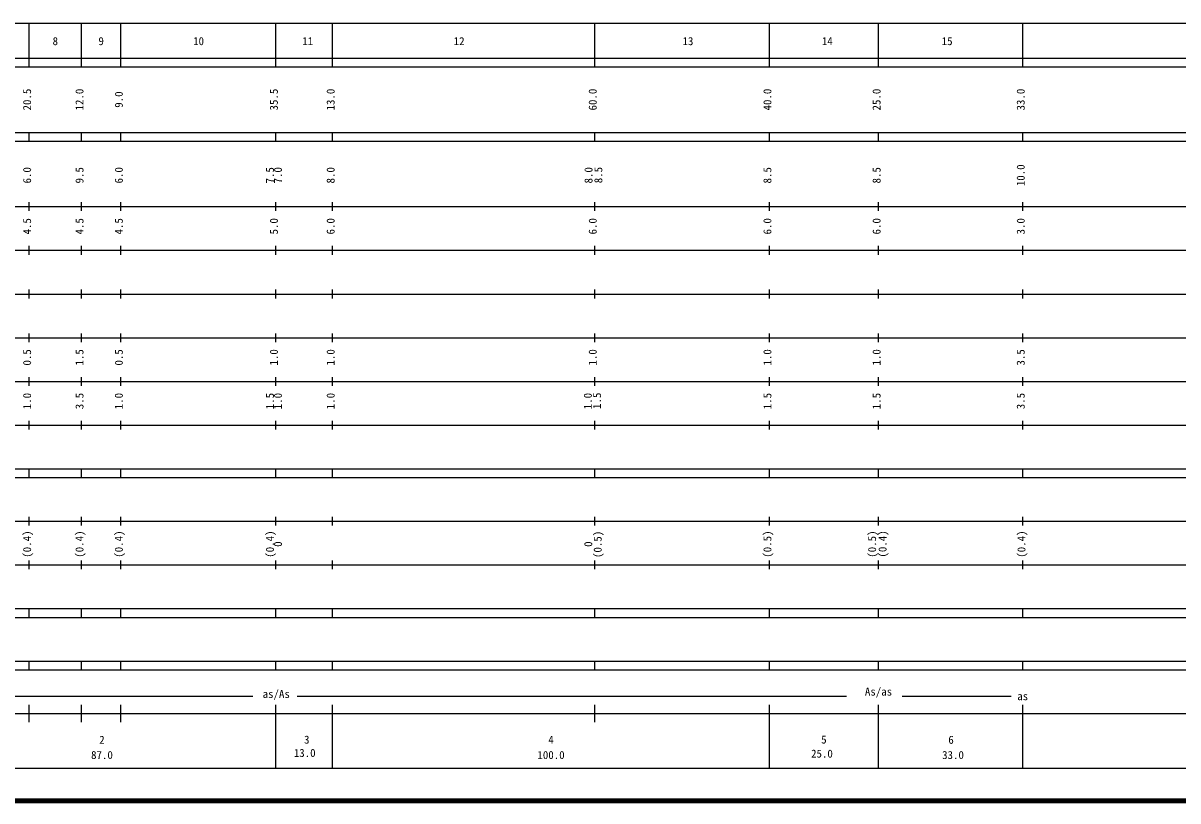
# Model space of a CAD drawing. Units: millimetres on the paper, enlarged 1000 times. Extents: x 40000 to 680000, y 20000 to 380000.
# Drawn here: x 197125 to 461530, y 20000 to 198000 of the extents above; entities that cross this region are included whole.
import ezdxf
from ezdxf.enums import TextEntityAlignment as Align

# ---------------------------------------------------------------- set-up
doc = ezdxf.new("R2010")
doc.units = ezdxf.units.MM
doc.header["$LTSCALE"] = 1000
doc.layers.add('M-TTL', color=2, linetype='Continuous', lineweight=140)
doc.layers.add('M-TTL-BAND', color=7, linetype='Continuous', lineweight=25)
doc.styles.add('ＭＳ ゴシック', font='')
doc.styles.get('ＭＳ ゴシック').set_extended_font_data('MS Gothic')

msp = doc.modelspace()

# ---------------------------------------------------------------- linework, layer by layer
at = {"layer": 'M-TTL'}
msp.add_line((40000, 20000), (680000, 20000), dxfattribs=at)
at = {"layer": 'M-TTL-BAND'}
for p, q in [((68000, 198000), (579000, 198000)), ((198500, 188000), (198500, 198000)), ((210500, 188000), (210500, 198000)), ((219500, 188000), (219500, 198000)), ((255000, 188000), (255000, 198000)), ((268000, 188000), (268000, 198000)), ((328000, 188000), (328000, 198000)), ((368000, 188000), (368000, 198000)), ((393000, 188000), (393000, 198000)), ((426000, 188000), (426000, 198000)), ((40000, 190000), (579000, 190000)), ((40000, 188000), (579000, 188000)), ((40000, 173000), (579000, 173000)), ((198500, 171000), (198500, 173000)), ((210500, 171000), (210500, 173000)), ((219500, 171000), (219500, 173000)), ((255000, 171000), (255000, 173000)), ((268000, 171000), (268000, 173000)), ((328000, 171000), (328000, 173000)), ((368000, 171000), (368000, 173000)), ((393000, 171000), (393000, 173000)), ((426000, 171000), (426000, 173000)), ((40000, 171000), (579000, 171000)), ((40000, 156000), (579000, 156000)), ((198500, 155000), (198500, 157000)), ((210500, 155000), (210500, 157000)), ((219500, 155000), (219500, 157000)), ((255000, 155000), (255000, 157000)), ((268000, 155000), (268000, 157000)), ((328000, 155000), (328000, 157000)), ((368000, 155000), (368000, 157000)), ((393000, 155000), (393000, 157000)), ((426000, 155000), (426000, 157000)), ((46000, 146000), (579000, 146000)), ((198500, 145000), (198500, 147000)), ((210500, 145000), (210500, 147000)), ((219500, 145000), (219500, 147000)), ((255000, 145000), (255000, 147000)), ((268000, 145000), (268000, 147000)), ((328000, 145000), (328000, 147000)), ((368000, 145000), (368000, 147000)), ((393000, 145000), (393000, 147000)), ((426000, 145000), (426000, 147000)), ((52000, 136000), (579000, 136000)), ((198500, 135000), (198500, 137000)), ((210500, 135000), (210500, 137000)), ((219500, 135000), (219500, 137000)), ((255000, 135000), (255000, 137000)), ((268000, 135000), (268000, 137000)), ((328000, 135000), (328000, 137000)), ((368000, 135000), (368000, 137000)), ((393000, 135000), (393000, 137000)), ((426000, 135000), (426000, 137000)), ((198500, 125000), (198500, 127000)), ((210500, 125000), (210500, 127000)), ((219500, 125000), (219500, 127000)), ((255000, 125000), (255000, 127000)), ((268000, 125000), (268000, 127000)), ((328000, 125000), (328000, 127000)), ((368000, 125000), (368000, 127000)), ((393000, 125000), (393000, 127000)), ((426000, 125000), (426000, 127000)), ((46000, 126000), (579000, 126000)), ((198500, 115000), (198500, 117000)), ((210500, 115000), (210500, 117000)), ((219500, 115000), (219500, 117000)), ((255000, 115000), (255000, 117000)), ((268000, 115000), (268000, 117000)), ((328000, 115000), (328000, 117000)), ((368000, 115000), (368000, 117000)), ((393000, 115000), (393000, 117000)), ((426000, 115000), (426000, 117000)), ((52000, 116000), (579000, 116000)), ((46000, 106000), (579000, 106000)), ((198500, 105000), (198500, 107000)), ((210500, 105000), (210500, 107000)), ((219500, 105000), (219500, 107000)), ((255000, 105000), (255000, 107000)), ((268000, 105000), (268000, 107000)), ((328000, 105000), (328000, 107000)), ((368000, 105000), (368000, 107000)), ((393000, 105000), (393000, 107000)), ((426000, 105000), (426000, 107000)), ((40000, 96000), (579000, 96000)), ((198500, 94000), (198500, 96000)), ((210500, 94000), (210500, 96000)), ((219500, 94000), (219500, 96000)), ((255000, 94000), (255000, 96000)), ((268000, 94000), (268000, 96000)), ((328000, 94000), (328000, 96000)), ((368000, 94000), (368000, 96000)), ((393000, 94000), (393000, 96000)), ((426000, 94000), (426000, 96000)), ((40000, 94000), (579000, 94000)), ((198500, 83000), (198500, 85000)), ((210500, 83000), (210500, 85000)), ((219500, 83000), (219500, 85000)), ((255000, 83000), (255000, 85000)), ((268000, 83000), (268000, 85000)), ((328000, 83000), (328000, 85000)), ((368000, 83000), (368000, 85000)), ((393000, 83000), (393000, 85000)), ((426000, 83000), (426000, 85000)), ((49000, 84000), (579000, 84000)), ((198500, 73000), (198500, 75000)), ((210500, 73000), (210500, 75000)), ((219500, 73000), (219500, 75000)), ((255000, 73000), (255000, 75000)), ((268000, 73000), (268000, 75000)), ((328000, 73000), (328000, 75000)), ((368000, 73000), (368000, 75000)), ((393000, 73000), (393000, 75000)), ((426000, 73000), (426000, 75000)), ((40000, 74000), (579000, 74000)), ((40000, 64000), (579000, 64000)), ((198500, 62000), (198500, 64000)), ((210500, 62000), (210500, 64000)), ((219500, 62000), (219500, 64000)), ((255000, 62000), (255000, 64000)), ((268000, 62000), (268000, 64000)), ((328000, 62000), (328000, 64000)), ((368000, 62000), (368000, 64000)), ((393000, 62000), (393000, 64000)), ((426000, 62000), (426000, 64000)), ((40000, 62000), (579000, 62000)), ((40000, 52000), (579000, 52000)), ((198500, 50000), (198500, 52000)), ((210500, 50000), (210500, 52000)), ((219500, 50000), (219500, 52000)), ((255000, 50000), (255000, 52000)), ((268000, 50000), (268000, 52000)), ((328000, 50000), (328000, 52000)), ((368000, 50000), (368000, 52000)), ((393000, 50000), (393000, 52000)), ((426000, 50000), (426000, 52000)), ((40000, 50000), (579000, 50000)), ((71000, 44000), (249759, 44000)), ((259842, 44000), (361074, 44000)), ((361053, 44000), (385638, 44000)), ((398409, 44000), (423352, 44000)), ((40000, 40000), (579000, 40000)), ((198500, 38000), (198500, 42000)), ((210500, 38000), (210500, 42000)), ((219500, 38000), (219500, 42000)), ((255000, 27491), (255000, 42000)), ((268000, 27500), (268000, 42000)), ((328000, 38000), (328000, 42000)), ((368000, 27500), (368000, 42000)), ((393000, 27500), (393000, 42000)), ((426000, 27500), (426000, 42000)), ((68000, 27500), (579000, 27500))]:
    msp.add_line(p, q, dxfattribs=at)

# ---------------------------------------------------------------- texts
at = {"layer": 'M-TTL-BAND', "style": 'ＭＳ ゴシック'}
for s, p in [('8', (204500, 192405)), ('9', (215000, 192405)), ('10', (237302, 192405)), ('11', (262306, 192405)), ('12', (296955, 192405)), ('13', (349351, 192405)), ('14', (381248, 192405)), ('15', (408699, 192405)), ('as/As', (255082, 43016)), ('As/as', (392981, 43553)), ('as', (425990, 42500)), ('2', (215183, 32523)), ('3', (262072, 32553)), ('4', (318000, 32523)), ('5', (380479, 32572)), ('6', (409587, 32523)), ('13.0', (261603, 29505)), ('87.0', (215183, 29033)), ('100.0', (318000, 29033)), ('25.0', (380028, 29349)), ('33.0', (410037, 29033))]:
    msp.add_text(s, height=1833, dxfattribs=at).set_placement(p, align=Align.BOTTOM_CENTER)
for s, p in [('20.5', (199500, 180500)), ('12.0', (211500, 180500)), ('35.5', (256000, 180500)), ('13.0', (269000, 180500)), ('60.0', (329000, 180500)), ('40.0', (369000, 180500)), ('25.0', (394000, 180500)), ('33.0', (427000, 180500)), ('9.0', (220500, 180500)), ('6.0', (199500, 163174)), ('9.5', (211500, 163174)), ('6.0', (220500, 163174)), ('7.5', (255100, 163174)), ('7.0', (256938, 163174)), ('8.0', (269000, 163174)), ('8.0', (328040, 163174)), ('8.5', (330290, 163218)), ('8.5', (369000, 163174)), ('8.5', (394000, 163174)), ('10.0', (427000, 163174)), ('4.5', (199500, 151500)), ('4.5', (211500, 151500)), ('4.5', (220500, 151500)), ('5.0', (256000, 151500)), ('6.0', (269000, 151500)), ('6.0', (329000, 151500)), ('6.0', (369000, 151500)), ('6.0', (394000, 151500)), ('3.0', (427000, 151500)), ('0.5', (199500, 121500)), ('1.5', (211500, 121500)), ('0.5', (220500, 121500)), ('1.0', (256000, 121500)), ('1.0', (269000, 121500)), ('1.0', (329000, 121500)), ('1.0', (369000, 121500)), ('1.0', (394000, 121500)), ('3.5', (427000, 121500)), ('1.0', (199500, 111500)), ('3.5', (211500, 111500)), ('1.0', (220500, 111500)), ('1.5', (255100, 111500)), ('1.0', (256938, 111500)), ('1.0', (269000, 111500)), ('1.0', (327890, 111500)), ('1.5', (329990, 111564)), ('1.5', (369000, 111500)), ('1.5', (394000, 111500)), ('3.5', (427000, 111500)), ('(0.4)', (199500, 78764)), ('(0.4)', (211500, 78764)), ('(0.4)', (220500, 78764)), ('(0.4)', (255100, 78764)), ('(0.5)', (330140, 78704)), ('(0.5)', (369000, 78764)), ('(0.5)', (392970, 78764)), ('(0.4)', (395371, 78805)), ('(0.4)', (427162, 78764)), ('0', (256938, 78764)), ('0', (327983, 78760))]:
    msp.add_text(s, height=1833, rotation=90, dxfattribs=at).set_placement(p, align=Align.BOTTOM_CENTER)

doc.saveas('drawing.dxf')
